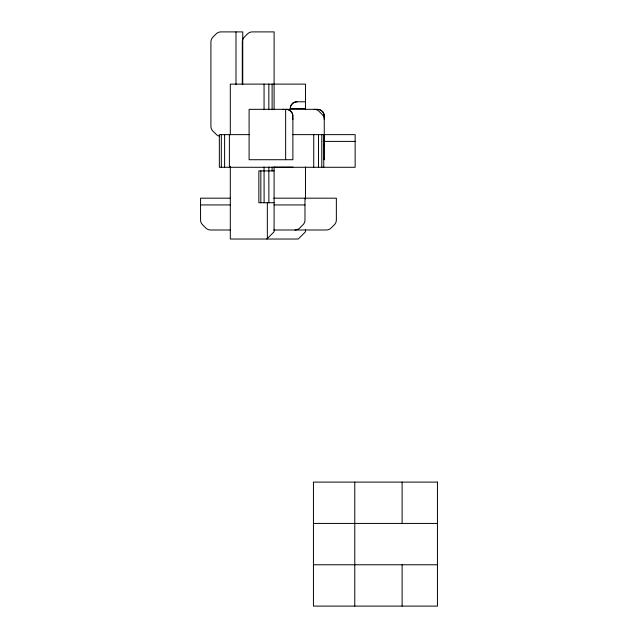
<?xml version="1.0" encoding="UTF-8"?>
<svg xmlns="http://www.w3.org/2000/svg" width="638" height="638" viewBox="0 0 638 638"><rect width="100%" height="100%" fill="white"/><g stroke="black" fill="none" stroke-linecap="round" stroke-linejoin="round"><path stroke-width="0.96" d="M305.466 108.548L290.234 108.548C290.138 104.943 293.376 101.705 296.981 101.793L305.466 101.793M266.859 239.027L274.093 231.793L274.093 166.965M324.256 159.723L324.256 116.084C324.351 112.471 321.113 109.234 317.501 109.329L249.099 109.329L249.099 159.723L292.882 159.723L292.882 116.084C292.978 112.471 289.74 109.234 286.127 109.329A6.755 6.755 0 0 1 292.882 116.084L292.882 116.084M249.227 134.634L219.344 134.634L219.344 167.284L355.143 167.284L355.143 134.634L292.89 134.634M323.314 141.389L355.143 141.389M323.785 145.049L324.256 145.049M229.712 167.148L230.669 167.148M274.085 167.148L292.906 167.148M274.093 170.904L258.853 170.904L258.853 202.732L274.093 202.732M230.39 198.179L200.555 198.179L200.555 219.966A6.755 6.755 0 0 0 202.533 224.743L205.819 228.021A6.755 6.755 0 0 0 210.588 229.999L230.438 229.999M273.702 198.179L336.354 198.179L336.354 219.966A6.755 6.755 0 0 1 334.376 224.743L331.09 228.021A6.755 6.755 0 0 1 326.313 229.999L273.718 229.999M200.555 204.934L230.39 204.934M274.149 204.934L304.98 204.934M313.441 523.431L437.445 523.431M313.441 564.766L437.445 564.766M323.721 159.189L324.168 159.636M402.115 482.105L402.115 523.431M402.115 564.766L402.115 606.1M354.776 482.105L354.776 606.1M323.769 134.634L323.769 167.284M321.791 134.634L321.791 167.284M318.506 134.634L318.506 167.284M313.729 134.634L313.729 167.284M305.466 109.752L305.466 84.112L230.31 84.112L230.31 134.754M305.466 166.965L305.466 199M305.466 229.808L305.466 231.793L298.233 239.027L230.31 239.027L230.31 166.534M304.98 198.179L304.98 219.966A6.755 6.755 0 0 1 302.994 224.743L299.716 228.021A6.755 6.755 0 0 1 294.939 229.999M285.649 109.329L285.649 159.723M274.093 109.752L274.117 31.9L252.321 31.9A6.755 6.755 0 0 0 247.544 33.878L244.266 37.156A6.755 6.755 0 0 0 242.288 41.933L242.288 84.607M272.115 84.112L272.115 109.752M272.115 166.965L272.115 170.904M268.893 202.732L268.837 166.965M268.837 84.112L268.837 109.752M267.338 202.732L267.338 238.548M264.06 84.112L264.06 109.752M264.06 166.965L264.116 202.732M260.838 170.904L260.838 202.732M242.743 84.607L242.743 31.9L220.947 31.9A6.755 6.755 0 0 0 216.17 33.878L212.893 37.156A6.755 6.755 0 0 0 210.915 41.933L210.915 126.284A6.755 6.755 0 0 0 212.893 131.061L216.17 134.339A6.755 6.755 0 0 0 219.647 136.189M235.988 31.9L235.988 84.607M229.385 134.634L229.385 167.284M224.608 134.634L224.608 167.284M221.322 134.634L221.322 167.284M324.256 119.362A6.755 6.755 0 0 0 322.278 114.585L319 111.307A6.755 6.755 0 0 0 314.223 109.329M317.501 109.329A6.755 6.755 0 0 1 324.256 116.084M290.234 108.548A6.755 6.755 0 0 1 296.981 101.793M292.491 117.089A6.755 6.755 0 0 1 292.882 119.362M282.849 109.329A6.755 6.755 0 0 1 283.83 109.401M437.445 482.105L313.441 482.105L313.441 606.1L437.445 606.1L437.445 482.105"/></g></svg>
